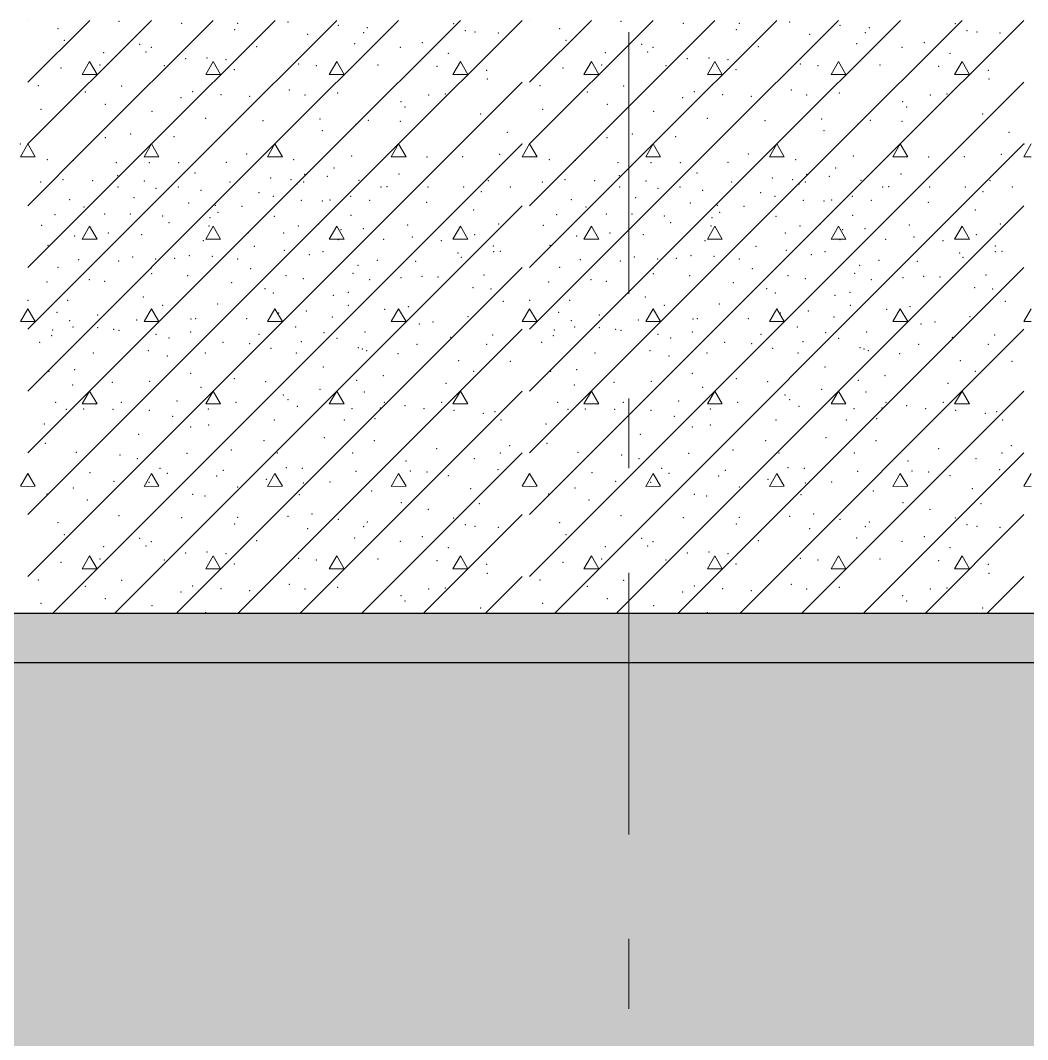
# Model space of a CAD drawing. Header units: millimetres. Extents: x 18162 to 7085488, y 72188 to 247925.
# Drawn here: x 3669598 to 3671636, y 88306 to 90368 of the extents above; entities that cross this region are included whole.
import ezdxf
from ezdxf.enums import TextEntityAlignment as Align

# ---------------------------------------------------------------- set-up
doc = ezdxf.new("R2010")
doc.units = ezdxf.units.MM
doc.header["$MEASUREMENT"] = 0
doc.linetypes.add('Double Dashed', pattern=[1093.611073, 529.166651, -211.666656, 141.111112, -211.666656])
for name, color, linetype in [('Drawing & Figure', 7, 'Continuous'), ('Structural - Bearing', 7, 'Continuous'), ('Structural - Grid', 7, 'Continuous')]:
    doc.layers.add(name, color=color, linetype=linetype)
doc.styles.add('GENERATED_STYLE_3', font='', dxfattribs={"width": 0.8})
doc.styles.get('GENERATED_STYLE_3').set_extended_font_data('ISOCPEUR MON')

# ---------------------------------------------------------------- blocks, each defined once
blk = doc.blocks.new('*X953', base_point=(3761974.7, 95118))
at = {"layer": 'Structural - Bearing', "color": 7, "linetype": 'Continuous', "lineweight": 9}
for p, q in [((3669613.4, 90242.9), (3669738.5, 90368)), ((3669613.4, 90367.9), (3669613.5, 90368)), ((3669613.4, 90117.9), (3669863.5, 90368)), ((3669738.4, 90117.9), (3669988.5, 90368)), ((3669863.4, 90117.9), (3670113.5, 90368)), ((3669988.4, 90117.9), (3670238.5, 90368)), ((3670113.4, 90117.9), (3670363.5, 90368)), ((3670238.4, 90117.9), (3670488.5, 90368)), ((3670363.4, 90117.9), (3670613.4, 90367.9)), ((3670628.5, 90242.9), (3670753.6, 90368)), ((3670628.5, 90367.9), (3670628.6, 90368)), ((3670628.5, 90117.9), (3670878.6, 90368)), ((3670753.5, 90117.9), (3671003.6, 90368)), ((3670878.5, 90117.9), (3671128.6, 90368)), ((3671003.5, 90117.9), (3671253.6, 90368)), ((3671128.5, 90117.9), (3671378.6, 90368)), ((3671253.5, 90117.9), (3671503.6, 90368)), ((3671378.5, 90117.9), (3671628.5, 90367.9)), ((3669723.3, 90258.6), (3669738.4, 90284.6)), ((3669738.4, 90284.6), (3669753.3, 90258.6)), ((3669973.3, 90258.6), (3669988.4, 90284.6)), ((3669988.4, 90284.6), (3670003.3, 90258.6)), ((3670223.3, 90258.6), (3670238.4, 90284.6)), ((3670238.4, 90284.6), (3670253.3, 90258.6)), ((3670473.3, 90258.6), (3670488.4, 90284.6)), ((3670488.4, 90284.6), (3670503.3, 90258.6)), ((3670738.4, 90258.6), (3670753.5, 90284.6)), ((3670753.5, 90284.6), (3670768.4, 90258.6)), ((3670988.4, 90258.6), (3671003.5, 90284.6)), ((3671003.5, 90284.6), (3671018.4, 90258.6)), ((3671238.4, 90258.6), (3671253.5, 90284.6)), ((3671253.5, 90284.6), (3671268.4, 90258.6)), ((3671488.4, 90258.6), (3671503.5, 90284.6)), ((3671503.5, 90284.6), (3671518.4, 90258.6)), ((3669753.3, 90258.6), (3669723.3, 90258.6)), ((3670003.3, 90258.6), (3669973.3, 90258.6)), ((3670253.3, 90258.6), (3670223.3, 90258.6)), ((3670503.3, 90258.6), (3670473.3, 90258.6)), ((3670768.4, 90258.6), (3670738.4, 90258.6)), ((3671018.4, 90258.6), (3670988.4, 90258.6)), ((3671268.4, 90258.6), (3671238.4, 90258.6)), ((3671518.4, 90258.6), (3671488.4, 90258.6)), ((3670488.4, 90117.9), (3670613.4, 90242.9)), ((3671503.5, 90117.9), (3671628.5, 90242.9)), ((3669598.3, 90091.9), (3669613.4, 90117.9)), ((3669613.4, 89242.9), (3670488.4, 90117.9)), ((3669613.4, 89367.9), (3670363.4, 90117.9)), ((3669613.4, 89992.9), (3669738.4, 90117.9)), ((3669613.4, 89492.9), (3670238.4, 90117.9)), ((3669613.4, 89617.9), (3670113.4, 90117.9)), ((3669613.4, 89742.9), (3669988.4, 90117.9)), ((3669613.4, 89867.9), (3669863.4, 90117.9)), ((3669628.5, 90091.9), (3669613.4, 90117.9)), ((3669663.5, 89168), (3670613.4, 90117.9)), ((3669863.4, 90117.9), (3669848.5, 90091.9)), ((3669878.5, 90091.9), (3669863.4, 90117.9)), ((3670113.4, 90117.9), (3670098.5, 90091.9)), ((3670128.5, 90091.9), (3670113.4, 90117.9)), ((3670363.4, 90117.9), (3670348.5, 90091.9)), ((3670378.5, 90091.9), (3670363.4, 90117.9)), ((3670613.4, 90091.9), (3670628.5, 90117.9)), ((3670628.5, 89242.9), (3671503.5, 90117.9)), ((3670628.5, 89367.9), (3671378.5, 90117.9)), ((3670628.5, 89992.9), (3670753.5, 90117.9)), ((3670628.5, 89492.9), (3671253.5, 90117.9)), ((3670628.5, 89617.9), (3671128.5, 90117.9)), ((3670628.5, 89742.9), (3671003.5, 90117.9)), ((3670628.5, 89867.9), (3670878.5, 90117.9)), ((3670643.6, 90091.9), (3670628.5, 90117.9)), ((3670678.6, 89168), (3671628.5, 90117.9)), ((3670878.5, 90117.9), (3670863.6, 90091.9)), ((3670893.6, 90091.9), (3670878.5, 90117.9)), ((3671128.5, 90117.9), (3671113.6, 90091.9)), ((3671143.6, 90091.9), (3671128.5, 90117.9)), ((3671378.5, 90117.9), (3671363.6, 90091.9)), ((3671393.6, 90091.9), (3671378.5, 90117.9)), ((3671628.5, 90091.9), (3671643.6, 90117.9)), ((3669613.4, 90091.9), (3669598.3, 90091.9)), ((3669613.4, 90091.9), (3669628.5, 90091.9)), ((3669848.5, 90091.9), (3669878.5, 90091.9)), ((3670098.5, 90091.9), (3670128.5, 90091.9)), ((3670348.5, 90091.9), (3670378.5, 90091.9)), ((3670628.5, 90091.9), (3670613.4, 90091.9)), ((3670628.5, 90091.9), (3670643.6, 90091.9)), ((3670863.6, 90091.9), (3670893.6, 90091.9)), ((3671113.6, 90091.9), (3671143.6, 90091.9)), ((3671363.6, 90091.9), (3671393.6, 90091.9)), ((3671643.6, 90091.9), (3671628.5, 90091.9)), ((3669788.5, 89168), (3670613.4, 89992.9)), ((3670803.6, 89168), (3671628.5, 89992.9)), ((3669723.3, 89925.3), (3669738.4, 89951.3)), ((3669738.4, 89951.3), (3669753.3, 89925.2)), ((3669973.3, 89925.3), (3669988.4, 89951.3)), ((3669988.4, 89951.3), (3670003.3, 89925.2)), ((3670223.3, 89925.3), (3670238.4, 89951.3)), ((3670238.4, 89951.3), (3670253.3, 89925.2)), ((3670473.3, 89925.3), (3670488.4, 89951.3)), ((3670488.4, 89951.3), (3670503.3, 89925.2)), ((3670738.4, 89925.3), (3670753.5, 89951.3)), ((3670753.5, 89951.3), (3670768.4, 89925.2)), ((3670988.4, 89925.3), (3671003.5, 89951.3)), ((3671003.5, 89951.3), (3671018.4, 89925.2)), ((3671238.4, 89925.3), (3671253.5, 89951.3)), ((3671253.5, 89951.3), (3671268.4, 89925.2)), ((3671488.4, 89925.3), (3671503.5, 89951.3)), ((3671503.5, 89951.3), (3671518.4, 89925.2)), ((3669753.3, 89925.2), (3669723.3, 89925.3)), ((3670003.3, 89925.2), (3669973.3, 89925.3)), ((3670253.3, 89925.2), (3670223.3, 89925.3)), ((3670503.3, 89925.2), (3670473.3, 89925.3)), ((3670768.4, 89925.2), (3670738.4, 89925.3)), ((3671018.4, 89925.2), (3670988.4, 89925.3)), ((3671268.4, 89925.2), (3671238.4, 89925.3)), ((3671518.4, 89925.2), (3671488.4, 89925.3)), ((3669913.5, 89168), (3670613.4, 89867.9)), ((3670928.6, 89168), (3671628.5, 89867.9)), ((3669598.3, 89758.6), (3669613.4, 89784.6)), ((3669628.5, 89758.6), (3669613.4, 89784.6)), ((3669863.4, 89784.6), (3669848.5, 89758.6)), ((3669878.5, 89758.6), (3669863.4, 89784.6)), ((3670113.4, 89784.6), (3670098.5, 89758.6)), ((3670128.5, 89758.6), (3670113.4, 89784.6)), ((3670363.4, 89784.6), (3670348.5, 89758.6)), ((3670378.5, 89758.6), (3670363.4, 89784.6)), ((3670613.4, 89758.6), (3670628.5, 89784.6)), ((3670643.6, 89758.6), (3670628.5, 89784.6)), ((3670878.5, 89784.6), (3670863.6, 89758.6)), ((3670893.6, 89758.6), (3670878.5, 89784.6)), ((3671128.5, 89784.6), (3671113.6, 89758.6)), ((3671143.6, 89758.6), (3671128.5, 89784.6)), ((3671378.5, 89784.6), (3671363.6, 89758.6)), ((3671393.6, 89758.6), (3671378.5, 89784.6)), ((3671628.5, 89758.6), (3671643.6, 89784.6)), ((3669613.4, 89758.6), (3669598.3, 89758.6)), ((3669613.4, 89758.6), (3669628.5, 89758.6)), ((3669848.5, 89758.6), (3669878.5, 89758.6)), ((3670098.5, 89758.6), (3670128.5, 89758.6)), ((3670348.5, 89758.6), (3670378.5, 89758.6)), ((3670628.5, 89758.6), (3670613.4, 89758.6)), ((3670628.5, 89758.6), (3670643.6, 89758.6)), ((3670863.6, 89758.6), (3670893.6, 89758.6)), ((3671113.6, 89758.6), (3671143.6, 89758.6)), ((3671363.6, 89758.6), (3671393.6, 89758.6)), ((3671643.6, 89758.6), (3671628.5, 89758.6)), ((3670038.5, 89168), (3670613.4, 89742.9)), ((3671053.6, 89168), (3671628.5, 89742.9)), ((3669723.3, 89591.9), (3669738.4, 89617.9)), ((3669738.4, 89617.9), (3669753.3, 89591.9)), ((3669973.3, 89591.9), (3669988.4, 89617.9)), ((3669988.4, 89617.9), (3670003.3, 89591.9)), ((3670163.5, 89168), (3670613.4, 89617.9)), ((3670223.3, 89591.9), (3670238.4, 89617.9)), ((3670238.4, 89617.9), (3670253.3, 89591.9)), ((3670473.3, 89591.9), (3670488.4, 89617.9)), ((3670488.4, 89617.9), (3670503.3, 89591.9)), ((3670738.4, 89591.9), (3670753.5, 89617.9)), ((3670753.5, 89617.9), (3670768.4, 89591.9)), ((3670988.4, 89591.9), (3671003.5, 89617.9)), ((3671003.5, 89617.9), (3671018.4, 89591.9)), ((3671178.6, 89168), (3671628.5, 89617.9)), ((3671238.4, 89591.9), (3671253.5, 89617.9)), ((3671253.5, 89617.9), (3671268.4, 89591.9)), ((3671488.4, 89591.9), (3671503.5, 89617.9)), ((3671503.5, 89617.9), (3671518.4, 89591.9)), ((3669753.3, 89591.9), (3669723.3, 89591.9)), ((3670003.3, 89591.9), (3669973.3, 89591.9)), ((3670253.3, 89591.9), (3670223.3, 89591.9)), ((3670503.3, 89591.9), (3670473.3, 89591.9)), ((3670768.4, 89591.9), (3670738.4, 89591.9)), ((3671018.4, 89591.9), (3670988.4, 89591.9)), ((3671268.4, 89591.9), (3671238.4, 89591.9)), ((3671518.4, 89591.9), (3671488.4, 89591.9)), ((3670288.5, 89168), (3670613.4, 89492.9)), ((3671303.6, 89168), (3671628.5, 89492.9)), ((3669598.3, 89425.3), (3669613.4, 89451.3)), ((3669628.5, 89425.3), (3669613.4, 89451.3)), ((3669863.4, 89451.3), (3669848.5, 89425.2)), ((3669878.5, 89425.3), (3669863.4, 89451.3)), ((3670113.4, 89451.3), (3670098.5, 89425.2)), ((3670128.5, 89425.3), (3670113.4, 89451.3)), ((3670363.4, 89451.3), (3670348.5, 89425.2)), ((3670378.5, 89425.3), (3670363.4, 89451.3)), ((3670613.4, 89425.3), (3670628.5, 89451.3)), ((3670643.6, 89425.3), (3670628.5, 89451.3)), ((3670878.5, 89451.3), (3670863.6, 89425.2)), ((3670893.6, 89425.3), (3670878.5, 89451.3)), ((3671128.5, 89451.3), (3671113.6, 89425.2)), ((3671143.6, 89425.3), (3671128.5, 89451.3)), ((3671378.5, 89451.3), (3671363.6, 89425.2)), ((3671393.6, 89425.3), (3671378.5, 89451.3)), ((3671628.5, 89425.3), (3671643.6, 89451.3)), ((3669613.4, 89425.2), (3669598.3, 89425.3)), ((3669613.4, 89425.2), (3669628.5, 89425.3)), ((3669848.5, 89425.2), (3669878.5, 89425.3)), ((3670098.5, 89425.2), (3670128.5, 89425.3)), ((3670348.5, 89425.2), (3670378.5, 89425.3)), ((3670628.5, 89425.2), (3670613.4, 89425.3)), ((3670628.5, 89425.2), (3670643.6, 89425.3)), ((3670863.6, 89425.2), (3670893.6, 89425.3)), ((3671113.6, 89425.2), (3671143.6, 89425.3)), ((3671363.6, 89425.2), (3671393.6, 89425.3)), ((3671643.6, 89425.2), (3671628.5, 89425.3)), ((3670413.5, 89168), (3670613.4, 89367.9)), ((3671428.6, 89168), (3671628.5, 89367.9)), ((3669723.3, 89258.6), (3669738.4, 89284.6)), ((3669738.4, 89284.6), (3669753.3, 89258.6)), ((3669973.3, 89258.6), (3669988.4, 89284.6)), ((3669988.4, 89284.6), (3670003.3, 89258.6)), ((3670223.3, 89258.6), (3670238.4, 89284.6)), ((3670238.4, 89284.6), (3670253.3, 89258.6)), ((3670473.3, 89258.6), (3670488.4, 89284.6)), ((3670488.4, 89284.6), (3670503.3, 89258.6)), ((3670738.4, 89258.6), (3670753.5, 89284.6)), ((3670753.5, 89284.6), (3670768.4, 89258.6)), ((3670988.4, 89258.6), (3671003.5, 89284.6)), ((3671003.5, 89284.6), (3671018.4, 89258.6)), ((3671238.4, 89258.6), (3671253.5, 89284.6)), ((3671253.5, 89284.6), (3671268.4, 89258.6)), ((3671488.4, 89258.6), (3671503.5, 89284.6)), ((3671503.5, 89284.6), (3671518.4, 89258.6)), ((3669753.3, 89258.6), (3669723.3, 89258.6)), ((3670003.3, 89258.6), (3669973.3, 89258.6)), ((3670253.3, 89258.6), (3670223.3, 89258.6)), ((3670503.3, 89258.6), (3670473.3, 89258.6)), ((3670768.4, 89258.6), (3670738.4, 89258.6)), ((3671018.4, 89258.6), (3670988.4, 89258.6)), ((3671268.4, 89258.6), (3671238.4, 89258.6)), ((3671518.4, 89258.6), (3671488.4, 89258.6)), ((3670538.5, 89168), (3670613.4, 89242.9)), ((3671553.6, 89168), (3671628.5, 89242.9))]:
    blk.add_line(p, q, dxfattribs=at)
for p in [(3669674.2, 90351.5), (3669798, 90366.2), (3669924.6, 90361.9), (3670037.6, 90362.2), (3670139.6, 90364.5), (3670241.6, 90358.3), (3670300.4, 90353.1), (3670475, 90361.4), (3670689.3, 90351.5), (3670813.1, 90366.2), (3670939.7, 90361.9), (3671052.8, 90362.2), (3671154.8, 90364.5), (3671256.8, 90358.3), (3671315.6, 90353.1), (3671490.1, 90361.4), (3670031.5, 90349.1), (3670179.8, 90339.8), (3670292.8, 90343.4), (3670498.2, 90347.5), (3670518.3, 90344.4), (3670565.1, 90342.2), (3671046.6, 90349.1), (3671195, 90339.8), (3671307.9, 90343.4), (3671513.3, 90347.5), (3671533.4, 90344.4), (3671580.2, 90342.2), (3669686.9, 90327.4), (3669839.9, 90319.7), (3669863, 90313.5), (3670076.3, 90315.1), (3670274.7, 90320.7), (3670367.1, 90313.6), (3670411.8, 90323.2), (3670702, 90327.4), (3670855, 90319.7), (3670878.2, 90313.5), (3671091.4, 90315.1), (3671289.9, 90320.7), (3671382.2, 90313.6), (3671426.9, 90323.2), (3669766.8, 90302.8), (3669852.2, 90304.3), (3669932.6, 90290.4), (3669976.1, 90292.1), (3670014.5, 90288.8), (3670464.2, 90301.2), (3670782, 90302.8), (3670867.3, 90304.3), (3670947.7, 90290.4), (3670991.2, 90292.1), (3671029.6, 90288.8), (3671479.3, 90301.2), (3669680.7, 90271.7), (3669759.5, 90278), (3669889.3, 90276.4), (3670031.2, 90268.2), (3670161.3, 90279.5), (3670196.8, 90276.4), (3670322, 90278), (3670441, 90274.9), (3670695.8, 90271.7), (3670774.6, 90278), (3670904.4, 90276.4), (3671046.3, 90268.2), (3671176.4, 90279.5), (3671212, 90276.4), (3671337.1, 90278), (3671456.1, 90274.9), (3670541.4, 90267.2), (3670542.7, 90249.3), (3671556.6, 90267.2), (3671557.8, 90249.3), (3669634.6, 90236), (3669803.3, 90235.2), (3670142.7, 90227), (3670649.7, 90236), (3670818.5, 90235.2), (3671157.9, 90227), (3669729.9, 90223.1), (3669923.3, 90211.5), (3669946.6, 90223.7), (3670004.2, 90217.9), (3670062, 90214.1), (3670174.2, 90217.3), (3670174.2, 90217.3), (3670240.1, 90220.8), (3670424.1, 90217.3), (3670458, 90219.3), (3670745, 90223.1), (3670938.4, 90211.5), (3670961.8, 90223.7), (3671019.3, 90217.9), (3671077.1, 90214.1), (3671189.3, 90217.3), (3671189.3, 90217.3), (3671255.2, 90220.8), (3671439.2, 90217.3), (3671473.1, 90219.3), (3669639.7, 90188.3), (3669770.4, 90198), (3670368.4, 90203.8), (3670376.1, 90193), (3670654.8, 90188.3), (3670785.5, 90198), (3671383.5, 90203.8), (3671391.2, 90193), (3669864.5, 90183.7), (3669972.8, 90169.8), (3670089.4, 90165.2), (3670204.6, 90168.3), (3670302.5, 90166), (3670529.8, 90178.8), (3670879.6, 90183.7), (3670987.9, 90169.8), (3671104.5, 90165.2), (3671219.7, 90168.3), (3671317.6, 90166), (3671545, 90178.8), (3670209.2, 90145.1), (3670277.1, 90158), (3670366.8, 90163.6), (3671224.3, 90145.1), (3671292.2, 90158), (3671381.9, 90163.6), (3669769.8, 90130.4), (3669821.3, 90138.1), (3669908.9, 90132.9), (3670583.3, 90141.5), (3670784.9, 90130.4), (3670836.4, 90138.1), (3670924, 90132.9), (3671598.4, 90141.5), (3669598.3, 90117.9), (3669613.4, 90117.9), (3669613.4, 90117.9), (3669613.4, 90117.9), (3670613.4, 90117.9), (3670613.4, 90117.9), (3670613.4, 90117.9), (3670628.5, 90117.9), (3670628.5, 90117.9), (3670628.5, 90117.9), (3671628.5, 90117.9), (3671628.5, 90117.9), (3671628.5, 90117.9), (3669653, 90086.2), (3669705.6, 90085.1), (3670056.2, 90097.8), (3670151.5, 90086.2), (3670268.6, 90093.9), (3670420.6, 90091.3), (3670492.8, 90092.5), (3670567.7, 90097), (3670668.2, 90086.2), (3670720.7, 90085.1), (3671071.3, 90097.8), (3671166.6, 90086.2), (3671283.8, 90093.9), (3671435.7, 90091.3), (3671507.9, 90092.5), (3671582.8, 90097), (3669792.1, 90079.8), (3669859.1, 90079.8), (3669918.3, 90079.8), (3670014.9, 90081.1), (3670232.5, 90069.5), (3670807.2, 90079.8), (3670874.2, 90079.8), (3670933.4, 90079.8), (3671030, 90081.1), (3671247.6, 90069.5), (3669639, 90040.8), (3669684.8, 90046), (3669744.8, 90044), (3669795, 90053.7), (3669849.2, 90042.9), (3669951.8, 90059.2), (3670022.2, 90040.8), (3670104.4, 90049.4), (3670145.8, 90046), (3670171.6, 90040.8), (3670173.6, 90056.8), (3670219.6, 90052.7), (3670283.6, 90044.7), (3670364.6, 90057.3), (3670545, 90043.4), (3670654.2, 90040.8), (3670699.9, 90046), (3670759.9, 90044), (3670810.2, 90053.7), (3670864.3, 90042.9), (3670966.9, 90059.2), (3671037.3, 90040.8), (3671119.5, 90049.4), (3671161, 90046), (3671186.7, 90040.8), (3671188.8, 90056.8), (3671234.8, 90052.7), (3671298.7, 90044.7), (3671379.7, 90057.3), (3671560.1, 90043.4), (3669795.5, 90031.2), (3669872.9, 90027.9), (3669917.9, 90031.2), (3669963.4, 90024.4), (3670158.2, 90036.7), (3670328, 90031.2), (3670340, 90031.3), (3670422.7, 90031.2), (3670494.8, 90031.2), (3670530.6, 90021.3), (3670589.8, 90031.1), (3670810.7, 90031.2), (3670888.1, 90027.9), (3670933, 90031.2), (3670978.5, 90024.4), (3671173.3, 90036.7), (3671343.1, 90031.2), (3671355.1, 90031.3), (3671437.8, 90031.2), (3671509.9, 90031.2), (3671545.7, 90021.3), (3671604.9, 90031.1), (3669698.1, 90005.1), (3669828.2, 90009), (3670080.7, 90019.6), (3670110.1, 90011.9), (3670166.8, 90003.8), (3670209.2, 90002.7), (3670224.6, 90004.3), (3670266.4, 90012), (3670304.6, 90003.8), (3670420.1, 89999.6), (3670713.2, 90005.1), (3670843.3, 90009), (3671095.8, 90019.6), (3671125.2, 90011.9), (3671182, 90003.8), (3671224.3, 90002.7), (3671239.8, 90004.3), (3671281.5, 90012), (3671319.8, 90003.8), (3671435.2, 89999.6), (3669727.3, 89990.6), (3669938.9, 89998.7), (3669992.8, 89993.5), (3669997.9, 89979.9), (3670046.9, 89991.9), (3670515.2, 89984.2), (3670742.4, 89990.6), (3670954, 89998.7), (3671008, 89993.5), (3671013, 89979.9), (3671062.1, 89991.9), (3671530.3, 89984.2), (3669668.5, 89975.1), (3669768.8, 89976.5), (3669820.5, 89976.1), (3669886.2, 89972.2), (3669899.1, 89958.7), (3669982, 89968.7), (3670111.8, 89971.8), (3670267.1, 89973.5), (3670683.6, 89975.1), (3670783.9, 89976.5), (3670835.6, 89976.1), (3670901.3, 89972.2), (3670914.2, 89958.7), (3670997.2, 89968.7), (3671127, 89971.8), (3671282.2, 89973.5), (3669641.4, 89953.6), (3669776, 89937.5), (3669980.1, 89952.3), (3670059.3, 89938.8), (3670130.8, 89938.1), (3670160.4, 89952.3), (3670201.6, 89956.1), (3670246.7, 89944.6), (3670291.8, 89946.5), (3670381.7, 89954.2), (3670566.1, 89956.2), (3670656.6, 89953.6), (3670791.1, 89937.5), (3670995.2, 89952.3), (3671074.4, 89938.8), (3671145.9, 89938.1), (3671175.5, 89952.3), (3671216.8, 89956.1), (3671261.8, 89944.6), (3671307, 89946.5), (3671396.9, 89954.2), (3671581.2, 89956.2), (3669708.4, 89931.7), (3669843.6, 89934.3), (3669968.1, 89922.4), (3670241.5, 89924), (3670333.5, 89925.2), (3670391.4, 89929.5), (3670449.7, 89922.2), (3670517.1, 89934.3), (3670723.5, 89931.7), (3670858.7, 89934.3), (3670983.2, 89922.4), (3671256.7, 89924), (3671348.6, 89925.2), (3671406.5, 89929.5), (3671464.9, 89922.2), (3671532.2, 89934.3), (3669654.4, 89913.1), (3670071.5, 89911.1), (3670132.5, 89903), (3670210.8, 89900.2), (3670483.6, 89897.6), (3670555.3, 89911.6), (3670555.5, 89899.8), (3670569.2, 89900.7), (3670669.5, 89913.1), (3671086.7, 89911.1), (3671147.6, 89903), (3671226, 89900.2), (3671498.7, 89897.6), (3671570.5, 89911.6), (3671570.6, 89899.8), (3671584.4, 89900.7), (3669715.9, 89883.8), (3669796.8, 89881.1), (3669825.6, 89889.2), (3669872.3, 89885.3), (3669910.2, 89886.3), (3669940.2, 89891.8), (3669986.6, 89890.5), (3670037.6, 89885), (3670183.2, 89894.1), (3670320.5, 89882.2), (3670397.7, 89880.6), (3670490.4, 89888.4), (3670731.1, 89883.8), (3670812, 89881.1), (3670840.7, 89889.2), (3670887.4, 89885.3), (3670925.3, 89886.3), (3670955.3, 89891.8), (3671001.7, 89890.5), (3671052.8, 89885), (3671198.3, 89894.1), (3671335.6, 89882.2), (3671412.8, 89880.6), (3671505.6, 89888.4), (3669674.5, 89868.3), (3669863, 89866.7), (3669863.8, 89855.4), (3670064.2, 89865.5), (3670271, 89855.9), (3670281, 89872.1), (3670689.6, 89868.3), (3670878.2, 89866.7), (3670878.9, 89855.4), (3671079.4, 89865.5), (3671286.1, 89855.9), (3671296.2, 89872.1), (3669651.8, 89838.9), (3669737.9, 89843.6), (3669768.5, 89839.9), (3669937, 89851.7), (3669968.1, 89848.2), (3670025.5, 89837.2), (3670135.9, 89851.8), (3670171, 89845.3), (3670305, 89843.6), (3670368.6, 89847.6), (3670410.7, 89850.1), (3670443.3, 89848.5), (3670443.3, 89848.5), (3670536.4, 89853.1), (3670667, 89838.9), (3670753, 89843.6), (3670783.6, 89839.9), (3670952.2, 89851.7), (3670983.2, 89848.2), (3671040.6, 89837.2), (3671151.1, 89851.8), (3671186.1, 89845.3), (3671320.1, 89843.6), (3671383.7, 89847.6), (3671425.8, 89850.1), (3671458.5, 89848.5), (3671458.5, 89848.5), (3671551.6, 89853.1), (3670093.1, 89825.4), (3670110.3, 89816.4), (3670261.6, 89817.9), (3670514.1, 89827), (3670550.5, 89824.6), (3671108.2, 89825.4), (3671125.4, 89816.4), (3671276.7, 89817.9), (3671529.2, 89827), (3671565.7, 89824.6), (3669613.4, 89801.6), (3669694.2, 89801.6), (3669847.3, 89808.3), (3669997.6, 89794.4), (3670231.5, 89811.5), (3670575.5, 89799.8), (3670628.5, 89801.6), (3670709.4, 89801.6), (3670862.4, 89808.3), (3671012.7, 89794.4), (3671246.6, 89811.5), (3671590.7, 89799.8), (3669672.3, 89777.2), (3669774.6, 89779.2), (3669886.1, 89791.3), (3670120.5, 89775.9), (3670177.1, 89779.7), (3670262.1, 89791.3), (3670335.5, 89783.6), (3670383.2, 89788.7), (3670687.5, 89777.2), (3670789.8, 89779.2), (3670901.2, 89791.3), (3671135.6, 89775.9), (3671192.3, 89779.7), (3671277.3, 89791.3), (3671350.7, 89783.6), (3671398.3, 89788.7), (3669698.1, 89760.4), (3669754.4, 89771.6), (3669833.3, 89761.7), (3669943.6, 89763.9), (3669952.7, 89764.7), (3670056.2, 89764.7), (3670229.3, 89767.8), (3670405.1, 89754), (3670433.4, 89757.8), (3670504.2, 89768.4), (3670713.2, 89760.4), (3670769.5, 89771.6), (3670848.4, 89761.7), (3670958.8, 89763.9), (3670967.8, 89764.7), (3671071.3, 89764.7), (3671244.4, 89767.8), (3671420.2, 89754), (3671448.5, 89757.8), (3671519.3, 89768.4), (3669663.7, 89741.6), (3669704.5, 89747.5), (3669754.4, 89746), (3669787.3, 89743.1), (3669798.1, 89740.8), (3669872.9, 89733.1), (3669942.8, 89737.2), (3670081.2, 89733.1), (3670155.3, 89747.5), (3670212.6, 89736.4), (3670295.6, 89737.2), (3670554, 89731.7), (3670678.8, 89741.6), (3670719.7, 89747.5), (3670769.5, 89746), (3670802.4, 89743.1), (3670813.2, 89740.8), (3670888.1, 89733.1), (3670957.9, 89737.2), (3671096.4, 89733.1), (3671170.4, 89747.5), (3671227.7, 89736.4), (3671310.7, 89737.2), (3671569.2, 89731.7), (3669637.6, 89716.6), (3669661.5, 89729.9), (3669899.1, 89725.6), (3670008.3, 89716.8), (3670062.4, 89713.8), (3670166.4, 89717.6), (3670239, 89724.4), (3670400.8, 89712.4), (3670469, 89726.7), (3670541.4, 89712.2), (3670652.7, 89716.6), (3670676.6, 89729.9), (3670914.2, 89725.6), (3671023.4, 89716.8), (3671077.5, 89713.8), (3671181.5, 89717.6), (3671254.1, 89724.4), (3671415.9, 89712.4), (3671484.1, 89726.7), (3671556.6, 89712.2), (3669745.6, 89695.2), (3669856.9, 89699.8), (3669972.3, 89694.7), (3670105.1, 89704.4), (3670156.6, 89695.2), (3670281.8, 89706), (3670290, 89703.4), (3670298.8, 89699.8), (3670362.2, 89693.7), (3670760.7, 89695.2), (3670872, 89699.8), (3670987.4, 89694.7), (3671120.2, 89704.4), (3671171.8, 89695.2), (3671296.9, 89706), (3671305.2, 89703.4), (3671313.9, 89699.8), (3671377.3, 89693.7), (3669895.6, 89689.2), (3670484.8, 89679.5), (3670589.3, 89678.2), (3670910.7, 89689.2), (3671499.9, 89679.5), (3671604.5, 89678.2), (3669656, 89658.1), (3669708.4, 89661.3), (3669942.8, 89653.7), (3670211.1, 89666.6), (3670332.4, 89649.4), (3670515.2, 89658.1), (3670671.1, 89658.1), (3670723.5, 89661.3), (3670958, 89653.7), (3671226.2, 89666.6), (3671347.5, 89649.4), (3671530.3, 89658.1), (3669703.9, 89630.3), (3669784.4, 89635.5), (3669859.9, 89638), (3670031.4, 89643.3), (3670094.7, 89636.8), (3670278.5, 89639.8), (3670459.5, 89633.4), (3670719, 89630.3), (3670799.5, 89635.5), (3670875.1, 89638), (3671046.5, 89643.3), (3671109.9, 89636.8), (3671293.7, 89639.8), (3671474.7, 89633.4), (3669963.4, 89625.2), (3670130, 89610.2), (3670204.2, 89621.3), (3670294.2, 89616.4), (3670978.5, 89625.2), (3671145.1, 89610.2), (3671219.3, 89621.3), (3671309.3, 89616.4), (3669669.9, 89595.4), (3669749.6, 89591.7), (3669802.8, 89595.4), (3669915.3, 89597.8), (3670034.6, 89595.4), (3670139.8, 89600.7), (3670158.5, 89587.2), (3670334.4, 89595.4), (3670376.5, 89588.1), (3670450.3, 89595.4), (3670685, 89595.4), (3670764.7, 89591.7), (3670817.9, 89595.4), (3670930.4, 89597.8), (3671049.7, 89595.4), (3671154.9, 89600.7), (3671173.7, 89587.2), (3671349.5, 89595.4), (3671391.6, 89588.1), (3671465.4, 89595.4), (3669691.2, 89581.1), (3669726.4, 89581.4), (3669785.8, 89580.9), (3669859.1, 89578.8), (3669906.3, 89566.9), (3669978.8, 89581.4), (3670269.5, 89582.4), (3670326.6, 89583.9), (3670414.7, 89582.4), (3670475.4, 89579.3), (3670535.2, 89573.1), (3670558.7, 89576.1), (3670706.4, 89581.1), (3670741.6, 89581.4), (3670800.9, 89580.9), (3670874.2, 89578.8), (3670921.4, 89566.9), (3670994, 89581.4), (3671284.6, 89582.4), (3671341.8, 89583.9), (3671429.8, 89582.4), (3671490.5, 89579.3), (3671550.4, 89573.1), (3671573.8, 89576.1), (3669646.7, 89551.5), (3669979.3, 89549.6), (3670111.8, 89559.2), (3670254, 89559.3), (3670315.8, 89562.3), (3670570.8, 89559.2), (3670661.8, 89551.5), (3670994.4, 89549.6), (3671127, 89559.2), (3671269.2, 89559.3), (3671330.9, 89562.3), (3671585.9, 89559.2), (3669837.7, 89530.3), (3669942.8, 89545.4), (3670852.8, 89530.3), (3670958, 89545.4), (3669648.6, 89512), (3670090.9, 89517.5), (3670213.3, 89523.9), (3670314.1, 89517.5), (3670587.9, 89507.7), (3670663.8, 89512), (3671106.1, 89517.5), (3671228.4, 89523.9), (3671329.3, 89517.5), (3671603, 89507.7), (3669711.6, 89494.3), (3669799.8, 89488.7), (3669935.3, 89491.7), (3670025.2, 89499), (3670118, 89492.8), (3670270.7, 89492.7), (3670440.8, 89501.4), (3670569.2, 89492.8), (3670726.7, 89494.3), (3670815, 89488.7), (3670950.4, 89491.7), (3671040.3, 89499), (3671133.1, 89492.8), (3671285.8, 89492.7), (3671455.9, 89501.4), (3671584.4, 89492.8), (3669834.7, 89481.5), (3669966.6, 89471.1), (3670378.7, 89476.3), (3670516.6, 89481.5), (3670849.8, 89481.5), (3670981.7, 89471.1), (3671393.8, 89476.3), (3671531.7, 89481.5), (3669739.4, 89452.6), (3669880.6, 89461.6), (3669895.4, 89451.2), (3669995.6, 89446.2), (3670009.1, 89457.7), (3670136.5, 89462.9), (3670169, 89461.9), (3670277.2, 89455.7), (3670387.1, 89456.5), (3670420.9, 89454.1), (3670463.9, 89447.1), (3670564.3, 89458.7), (3670754.5, 89452.6), (3670895.7, 89461.6), (3670910.5, 89451.2), (3671010.7, 89446.2), (3671024.2, 89457.7), (3671151.6, 89462.9), (3671184.1, 89461.9), (3671292.3, 89455.7), (3671402.2, 89456.5), (3671436, 89454.1), (3671479, 89447.1), (3671579.5, 89458.7), (3669787.8, 89435.6), (3669858.5, 89433.1), (3670037.6, 89424), (3670095.6, 89439.4), (3670171, 89432), (3670224.6, 89434), (3670802.9, 89435.6), (3670873.7, 89433.1), (3671052.8, 89424), (3671110.7, 89439.4), (3671186.2, 89432), (3671239.8, 89434), (3669651.8, 89409.5), (3669705.4, 89421.7), (3669946.5, 89409.2), (3669971.8, 89405.8), (3670162.6, 89408.5), (3670308.7, 89415.9), (3670509.3, 89420.4), (3670509.3, 89420.4), (3670667, 89409.5), (3670720.5, 89421.7), (3670961.6, 89409.2), (3670986.9, 89405.8), (3671177.7, 89408.5), (3671323.9, 89415.9), (3671524.4, 89420.4), (3671524.4, 89420.4), (3669733.6, 89397.3), (3670368.9, 89391.9), (3670526.6, 89390.3), (3670748.7, 89397.3), (3671384, 89391.9), (3671541.8, 89390.3), (3669798, 89366.1), (3669924.6, 89361.8), (3670037.6, 89362.2), (3670139.6, 89364.5), (3670188.1, 89369), (3670423.6, 89379), (3670475, 89361.4), (3670813.1, 89366.1), (3670939.7, 89361.8), (3671052.8, 89362.2), (3671154.8, 89364.5), (3671203.2, 89369), (3671438.7, 89379), (3671490.1, 89361.4), (3669674.2, 89351.5), (3670031.5, 89349.1), (3670179.8, 89339.8), (3670241.6, 89358.3), (3670292.8, 89343.4), (3670300.4, 89353), (3670498.2, 89347.5), (3670518.3, 89344.4), (3670565.1, 89342.2), (3670689.3, 89351.5), (3671046.6, 89349.1), (3671195, 89339.8), (3671256.8, 89358.3), (3671307.9, 89343.4), (3671315.6, 89353), (3671513.3, 89347.5), (3671533.4, 89344.4), (3671580.2, 89342.2), (3669686.9, 89327.4), (3669839.9, 89319.7), (3670274.7, 89320.7), (3670411.8, 89323.2), (3670702, 89327.4), (3670855, 89319.7), (3671289.9, 89320.7), (3671426.9, 89323.2), (3669766.8, 89302.8), (3669852.2, 89304.2), (3669863, 89313.5), (3670076.3, 89315.1), (3670367.1, 89313.6), (3670464.2, 89301.2), (3670782, 89302.8), (3670867.3, 89304.2), (3670878.2, 89313.5), (3671091.4, 89315.1), (3671382.2, 89313.6), (3671479.3, 89301.2), (3669759.5, 89278), (3669932.6, 89290.3), (3669976.1, 89292.1), (3670014.5, 89288.8), (3670161.3, 89279.5), (3670322, 89278), (3670774.6, 89278), (3670947.7, 89290.3), (3670991.2, 89292.1), (3671029.6, 89288.8), (3671176.4, 89279.5), (3671337.1, 89278), (3669680.7, 89271.7), (3669889.3, 89276.4), (3670031.2, 89268.1), (3670196.8, 89276.4), (3670441, 89274.9), (3670541.4, 89267.2), (3670695.8, 89271.7), (3670904.4, 89276.4), (3671046.3, 89268.1), (3671212, 89276.4), (3671456.1, 89274.9), (3671556.6, 89267.2), (3670542.7, 89249.3), (3671557.8, 89249.3), (3669634.6, 89235.9), (3669729.9, 89223.1), (3669803.3, 89235.2), (3669946.6, 89223.7), (3670004.2, 89217.9), (3670142.7, 89227), (3670174.2, 89217.2), (3670174.2, 89217.2), (3670240.1, 89220.8), (3670424.1, 89217.2), (3670458, 89219.2), (3670649.7, 89235.9), (3670745, 89223.1), (3670818.5, 89235.2), (3670961.8, 89223.7), (3671019.3, 89217.9), (3671157.9, 89227), (3671189.3, 89217.2), (3671189.3, 89217.2), (3671255.2, 89220.8), (3671439.2, 89217.2), (3671473.1, 89219.2), (3669770.4, 89198), (3669923.3, 89211.5), (3670062, 89214), (3670368.4, 89203.8), (3670785.5, 89198), (3670938.4, 89211.5), (3671077.1, 89214), (3671383.5, 89203.8), (3669639.7, 89188.3), (3669864.5, 89183.7), (3670376.1, 89193), (3670529.8, 89178.8), (3670654.8, 89188.3), (3670879.6, 89183.7), (3671391.2, 89193), (3671545, 89178.8), (3669972.8, 89169.8), (3670204.6, 89168.3), (3670987.9, 89169.8), (3671219.7, 89168.3)]:
    blk.add_point(p, dxfattribs=at)
blk = doc.blocks.new('Standard grid marker[359]_3', base_point=(3670829.1, 147118))
at = {"layer": 'Structural - Grid', "color": 13, "linetype": 'Double Dashed', "lineweight": 13}
blk.add_line((3670829.1, 146118), (3670829.1, 88118), dxfattribs=at)
at = {"layer": 'Structural - Grid', "color": 13, "lineweight": 13, "style": 'GENERATED_STYLE_3'}
blk.add_attdef('AC_MarkerText_1', text='', height=250, rotation=360, dxfattribs=at).set_placement((3670829.1, 86943), align=Align.TOP_CENTER)

msp = doc.modelspace()

# ---------------------------------------------------------------- hatches: boundary and pattern name
at = {"linetype": 'Continuous', "lineweight": 13}
h = msp.add_hatch(dxfattribs=at)
h.set_pattern_fill('Earth_0003', color=254, style=0, pattern_type=2)
h.set_pattern_definition([(45, (3761974.73, 95118), (-275.7716, 275.7716), []), (45, (3761882.8, 95209.9), (-551.5433, 551.5433), []), (45, (3761790.9, 95301.85), (-551.5433, 551.5433), []), (135, (3761698.96, 95393.78), (91.92388, 91.92388), [390, -390])])
h.paths.add_polyline_path([(3610592.4, 72524.1), (3664229.1, 72524.1), (3726468.1, 72524.1), (3726468.1, 91687.6), (3688648.6, 91687.6), (3686029.1, 89068), (3684529.1, 89068), (3684429.1, 89068), (3664229.1, 89068), (3664129.1, 89068), (3640232.8, 89068), (3634482.8, 94818), (3610592.4, 94818)])
at = {"layer": 'Structural - Bearing', "linetype": 'Continuous', "lineweight": 9}
h = msp.add_hatch(dxfattribs=at)
h.set_pattern_fill('Structural_Concrete_0003', style=0, pattern_type=2)
h.set_pattern_definition([(0, (3761974.73, 95118), (0, 311.7691), [30, -150]), (0, (3762064.73, 95273.9), (0, 311.7691), [30, -150]), (60, (3761974.73, 95118), (-270, 155.8846), [30, -150]), (60, (3762154.73, 95118), (-270, 155.8846), [30, -150]), (120, (3762004.73, 95118), (270, 155.8846), [30, -150]), (120, (3762184.73, 95118), (270, 155.8846), [30, -150]), (0, (3761974.73, 95148.007), (0, 60), [0, -60, 0, -90]), (45, (3762004.73, 95148.007), (-42.426407, 42.426407), [0, -45, 0, -75])])
h.paths.add_polyline_path([(3664129.1, 89168), (3664129.1, 89068), (3684529.1, 89068), (3684529.1, 89168)])

# ---------------------------------------------------------------- linework, layer by layer
at = {"layer": 'Drawing & Figure', "color": 7, "linetype": 'Continuous', "lineweight": 13}
msp.add_lwpolyline([(3688648.6, 91687.6), (3686029.1, 89068), (3684529.1, 89068), (3640232.8, 89068), (3634482.8, 94818)], dxfattribs=at)
at = {"layer": 'Structural - Bearing', "color": 7, "linetype": 'Continuous', "lineweight": 25}
for p, q in [((3684429.1, 89168), (3664229.1, 89168)), ((3684529.1, 89068), (3664129.1, 89068))]:
    msp.add_line(p, q, dxfattribs=at)

# ---------------------------------------------------------------- block references
at = {"layer": 'Structural - Bearing', "lineweight": 0}
msp.add_blockref('*X953', (3761974.7, 95118), dxfattribs=at)
at = {"layer": 'Structural - Grid', "color": 13, "linetype": 'Continuous', "lineweight": 13}
msp.add_blockref('Standard grid marker[359]_3', (3670829.1, 147118), dxfattribs=at)

doc.saveas('drawing.dxf')
